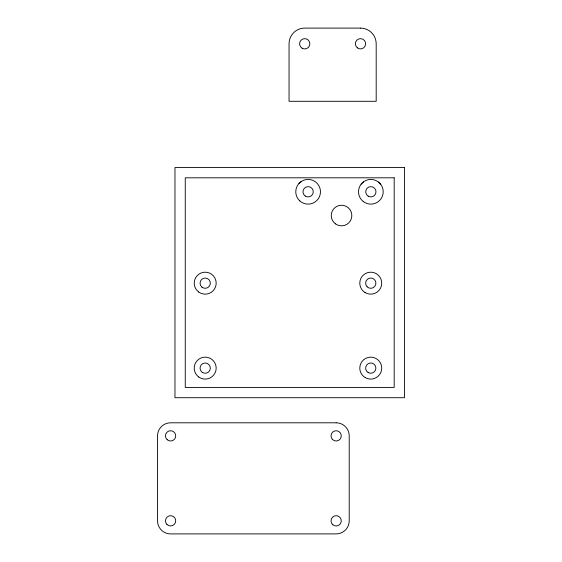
<?xml version="1.0" encoding="UTF-8"?>
<svg xmlns="http://www.w3.org/2000/svg" width="562" height="562" viewBox="0 0 562 562"><rect width="100%" height="100%" fill="white"/><g stroke="black" fill="none" stroke-linecap="round" stroke-linejoin="round"><path stroke-width="0.84" d="M361.148 184.153L363.452 181.898M298.998 183.458L301.464 181.378M378.486 182.067L380.741 184.371M360.502 28.1L304.73 28.1A15.687 15.687 0 0 0 289.051 43.787L289.051 101.293L376.189 101.293L376.189 43.787A15.687 15.687 0 0 0 360.502 28.1M404.485 167.518L174.972 167.518L174.972 397.713L404.485 397.713L404.485 167.518M394.194 177.81L185.263 177.81L185.263 387.422L394.194 387.422L394.194 177.81M336.146 422.8L170.588 422.8A13.074 13.074 0 0 0 157.515 435.873L157.515 520.826A13.074 13.074 0 0 0 170.588 533.9L336.146 533.9A13.074 13.074 0 0 0 349.22 520.826L349.22 435.873A13.074 13.074 0 0 0 336.146 422.8M364.984 292.5A10.98 10.98 0 0 0 381.731 283.508A10.98 10.98 0 0 0 365.567 273.49A10.98 10.98 0 0 0 364.984 292.5M198.625 291.959A10.98 10.98 0 0 0 216.103 284.456A10.98 10.98 0 0 0 200.866 273.076A10.98 10.98 0 0 0 198.625 291.959M365.272 377.629A10.98 10.98 0 0 0 381.738 368.124A10.98 10.98 0 0 0 365.272 358.619A10.98 10.98 0 0 0 365.272 377.629M198.772 377.025A10.98 10.98 0 0 0 216.117 369.241A10.98 10.98 0 0 0 200.704 358.106A10.98 10.98 0 0 0 198.772 377.025M363.242 201.498A12.35 12.35 0 0 0 383.087 193.525A12.35 12.35 0 0 0 366.262 180.318A12.35 12.35 0 0 0 363.242 201.498M299.799 200.901A12.35 12.35 0 0 0 320.185 194.424A12.35 12.35 0 0 0 304.386 180.009A12.35 12.35 0 0 0 299.799 200.901M201.962 287.168A5.149 5.149 0 0 0 210.279 283.965A5.149 5.149 0 0 0 203.353 278.366A5.149 5.149 0 0 0 201.962 287.168M335.493 223.873A10.292 10.292 0 0 0 351.77 216.602A10.292 10.292 0 0 0 337.333 206.142A10.292 10.292 0 0 0 335.493 223.873M202.243 372.339A5.149 5.149 0 0 0 210.321 368.581A5.149 5.149 0 0 0 203.03 363.459A5.149 5.149 0 0 0 202.243 372.339M368.215 196.194A5.149 5.149 0 0 0 376.006 191.867A5.149 5.149 0 0 0 368.363 187.279A5.149 5.149 0 0 0 368.215 196.194M305.257 196.054A5.149 5.149 0 0 0 313.259 192.127A5.149 5.149 0 0 0 305.854 187.16A5.149 5.149 0 0 0 305.257 196.054M367.134 286.817A5.149 5.149 0 0 0 375.732 284.484A5.149 5.149 0 0 0 369.417 278.197A5.149 5.149 0 0 0 367.134 286.817M368.152 372.557A5.149 5.149 0 0 0 375.908 368.166A5.149 5.149 0 0 0 368.222 363.649A5.149 5.149 0 0 0 368.152 372.557M357.411 47.896A5.149 5.149 0 0 0 365.609 44.405A5.149 5.149 0 0 0 358.486 39.052A5.149 5.149 0 0 0 357.411 47.896M302.152 48.241A5.149 5.149 0 0 0 309.88 43.794A5.149 5.149 0 0 0 302.166 39.326A5.149 5.149 0 0 0 302.152 48.241M332.852 524.782A5.149 5.149 0 0 0 341.218 521.705A5.149 5.149 0 0 0 334.369 516A5.149 5.149 0 0 0 332.852 524.782M332.641 439.632A5.149 5.149 0 0 0 341.162 437.025A5.149 5.149 0 0 0 334.643 430.949A5.149 5.149 0 0 0 332.641 439.632M167.195 439.737A5.149 5.149 0 0 0 175.632 436.878A5.149 5.149 0 0 0 168.937 430.998A5.149 5.149 0 0 0 167.195 439.737M166.949 524.465A5.149 5.149 0 0 0 175.555 522.161A5.149 5.149 0 0 0 169.253 515.86A5.149 5.149 0 0 0 166.949 524.465"/></g></svg>
